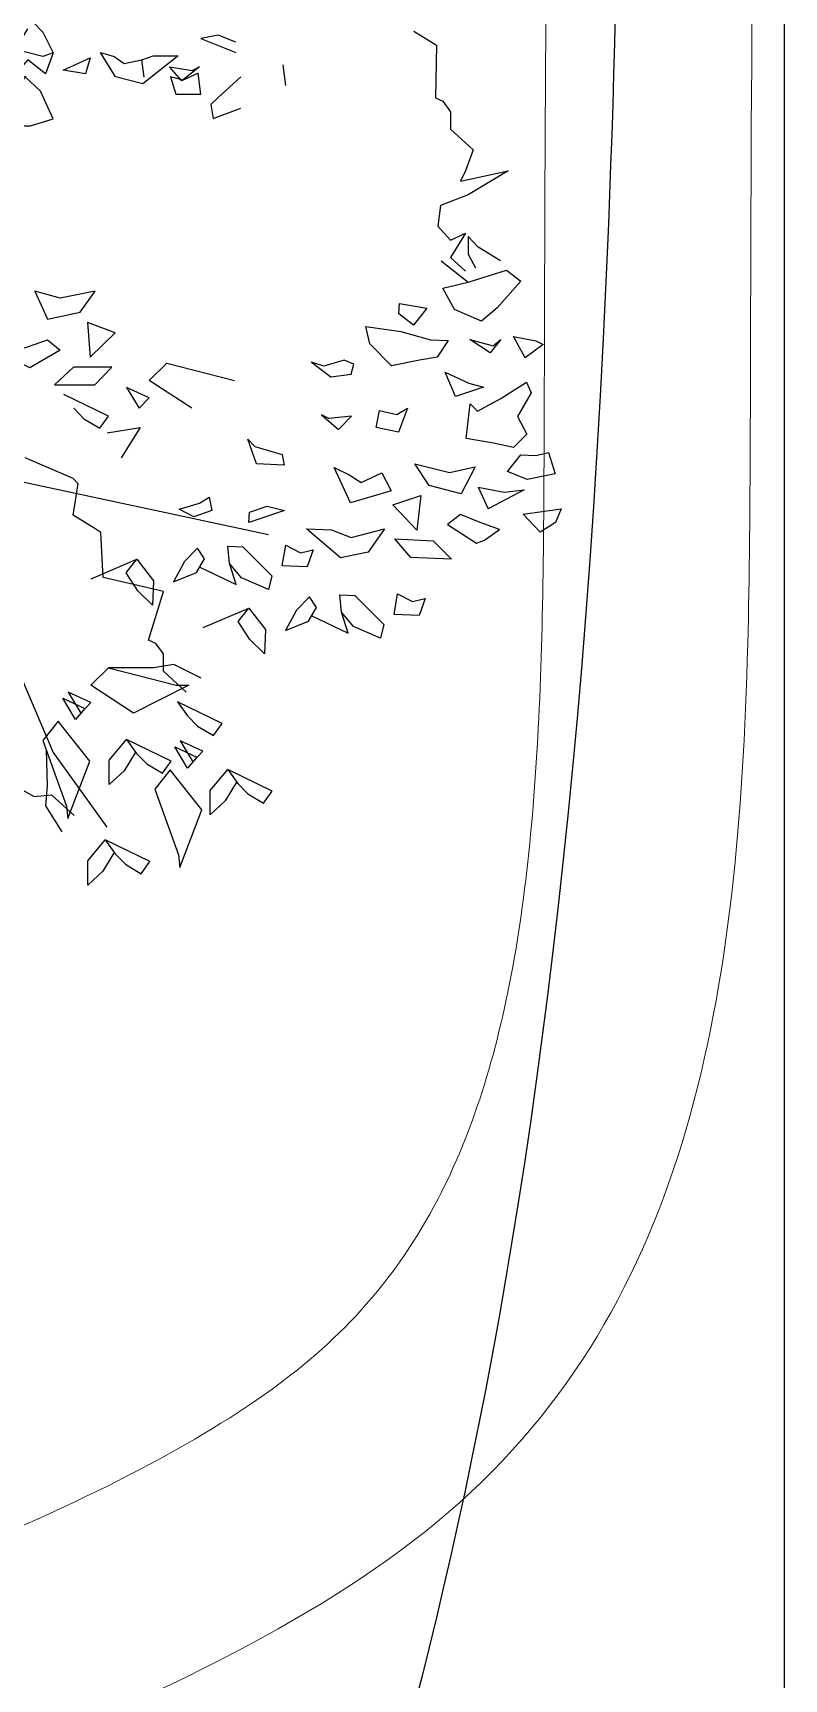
# Model space of a CAD drawing. Header units: metres. Extents: x 10 to 239, y 2 to 253.
# Drawn here: x 40.62 to 44.27, y 44.35 to 52.33 of the extents above; entities that cross this region are included whole.
import ezdxf

# ---------------------------------------------------------------- set-up
doc = ezdxf.new("R2010")
doc.units = ezdxf.units.M
doc.header["$MEASUREMENT"] = 0
for name, color, linetype in [('1', 7, 'Continuous'), ('1gris', 254, 'Continuous'), ('cot200', 9, 'Continuous')]:
    doc.layers.add(name, color=color, linetype=linetype)
doc.layers.add('barrera', color=7, linetype='Continuous', lineweight=0, true_color=0x9dbb63)
doc.layers.add('bloques ARBOLES', color=7, linetype='Continuous', true_color=0xb8d897)

# ---------------------------------------------------------------- blocks, each defined once
blk = doc.blocks.new('ARBOL22')
for points in [[(2.0757, 0.3655), (2.1295, 0.3323), (2.1268, 0.2063), (2.1449, 0.198), (2.1629, 0.1732), (2.1629, 0.1318), (2.2167, 0.0821), (2.1988, 0.0323), (2.1868, 0.0075), (2.3006, 0.0323), (2.2047, -0.0256), (2.1388, -0.0505), (2.1329, -0.1001), (2.1629, -0.1332), (2.1988, -0.1167), (2.1629, -0.1747), (2.1988, -0.2078)], [(1.1665, 0.3879), (1.1904, 0.3631), (1.2144, 0.3133), (1.1904, 0.3051), (1.1245, 0.3216), (1.1545, 0.3713)], [(1.6508, 0.3392), (1.6088, 0.3559), (1.567, 0.3475), (1.6508, 0.3144)], [(1.4322, 0.2552), (1.4263, 0.2966), (1.4532, 0.3061), (1.513, 0.3061), (1.4291, 0.2399), (1.3633, 0.2564), (1.3274, 0.3144), (1.3603, 0.3048), (1.3843, 0.2883), (1.4263, 0.2966)], [(1.2144, 0.3133), (1.1965, 0.2636), (1.1545, 0.2969), (1.1245, 0.2636), (1.1497, 0.2567), (1.1186, 0.2222), (1.0945, 0.1891), (1.0347, 0.2056), (1.0647, 0.1394), (1.1604, 0.1394), (1.2144, 0.156), (1.1844, 0.2222), (1.1485, 0.2553)], [(1.763, 0.2852), (1.769, 0.2355)], [(1.6627, 0.2564), (1.6088, 0.2068), (1.5909, 0.1902), (1.5968, 0.1571), (1.6627, 0.1819)], [(2.2826, -0.1829), (2.2288, -0.1498), (2.2047, -0.125), (2.2047, -0.1665), (2.2227, -0.1996)], [(2.1404, -0.1829), (2.2052, -0.2339)], [(0.0955, -0.2667), (0.3885, -0.6389), (0.7185, -0.7382), (1.0902, -0.6989), (1.7287, -0.836)], [(0.0601, -0.2856), (0.1301, -0.3773), (0.2543, -0.5256), (0.3747, -0.669), (0.5514, -0.7291), (0.9606, -0.7594), (1.1512, -1.2067), (1.2148, -1.3558), (1.3427, -1.5344)], [(1.5456, -0.5346), (1.4438, -0.4684), (1.4858, -0.4271), (1.6476, -0.4684)], [(1.2641, -0.5346), (1.2882, -0.5595), (1.3259, -0.5819), (1.3466, -0.5531), (1.2402, -0.5015)], [(1.3437, -0.5936), (1.4223, -0.5804), (1.377, -0.6531)], [(1.5319, -1.212), (1.478, -1.1623), (1.478, -1.1209), (1.4601, -1.0961), (1.442, -1.0878), (1.478, -0.9719), (1.4061, -0.9552), (1.3343, -0.9388), (1.3283, -0.8311), (1.3163, -0.8228), (1.2624, -0.7895), (1.2743, -0.7151), (1.2621, -0.7025), (1.1483, -0.6528)], [(1.1427, -1.4459), (1.1692, -1.4613), (1.2104, -1.4573), (1.2651, -1.5061)], [(2.2289, -0.7228), (2.253, -0.775)], [(2.2289, -0.7228), (2.2907, -0.7351)], [(2.339, -0.729), (2.253, -0.775)], [(2.2907, -0.7351), (2.339, -0.729)], [(1.5644, -0.9137), (1.6514, -0.9555), (1.6357, -0.905), (1.6315, -0.8634), (1.6675, -0.865), (1.7191, -0.9169), (1.7363, -0.9344), (1.7289, -0.9672), (1.6642, -0.9394), (1.6357, -0.905)], [(1.3056, -0.9419), (1.4142, -0.8951), (1.454, -0.9467), (1.4514, -1.0046), (1.417, -0.97), (1.3889, -0.9272), (1.4142, -0.8951)], [(1.8317, -1.0298), (1.9187, -1.0716), (1.903, -1.0211), (1.8987, -0.9796), (1.9347, -0.9812), (1.9864, -1.0331), (2.0035, -1.0505), (1.9962, -1.0833), (1.9314, -1.0556), (1.903, -1.0211)], [(1.5729, -1.0581), (1.6815, -1.0113), (1.7212, -1.0629), (1.7187, -1.1208), (1.6843, -1.0861), (1.6562, -1.0433), (1.6815, -1.0113)], [(1.5683, -1.1791), (1.5024, -1.1459), (1.4544, -1.1543), (1.3467, -1.1543), (1.5085, -1.1957), (1.5383, -1.1957), (1.4065, -1.2619), (1.3047, -1.1957), (1.3467, -1.1543)], [(1.411, -1.355), (1.384, -1.3997), (1.3481, -1.4328), (1.3481, -1.3748), (1.3901, -1.325)], [(1.1981, -1.3506), (1.2002, -1.4346), (1.1965, -1.4831), (1.2358, -1.5455)], [(1.6522, -1.427), (1.6252, -1.4716), (1.5893, -1.5047), (1.5893, -1.4467), (1.6313, -1.397)], [(1.3601, -1.5949), (1.3331, -1.6395), (1.2972, -1.6726), (1.2972, -1.6146), (1.3392, -1.5649)]]:
    blk.add_lwpolyline(points)
for points in [[(1.3034, 0.302), (1.2922, 0.2636), (1.2383, 0.272)], [(1.522, 0.2468), (1.4922, 0.2799), (1.5461, 0.2717), (1.564, 0.2799)], [(1.495, 0.2564), (1.5071, 0.215), (1.567, 0.215), (1.5609, 0.2648), (1.525, 0.2482)], [(2.1446, -0.2479), (2.2052, -0.2339), (2.2963, -0.2048), (2.3311, -0.2313), (2.2744, -0.295), (2.237, -0.3265), (2.1723, -0.2987)], [(1.315, -0.2554), (1.2311, -0.2721), (1.1712, -0.2554), (1.2012, -0.3218), (1.2791, -0.3052)], [(2.041, -0.2846), (2.1065, -0.2958), (2.0747, -0.3359), (2.0399, -0.3095)], [(1.297, -0.3301), (1.303, -0.4129), (1.3629, -0.3549)], [(2.115, -0.3709), (2.157, -0.3727), (2.1313, -0.413), (2.0889, -0.4195), (2.0224, -0.433), (1.9708, -0.3811), (1.9606, -0.3391), (2.044, -0.3511)], [(1.2311, -0.3963), (1.1593, -0.4378), (1.1412, -0.4294), (1.1061, -0.4025), (1.1532, -0.388), (1.2012, -0.3714)], [(2.2644, -0.3858), (2.283, -0.3701), (2.2576, -0.4021), (2.2093, -0.3706)], [(2.3132, -0.363), (2.3668, -0.3738), (2.3844, -0.3828), (2.3409, -0.4141)], [(1.8604, -0.4342), (1.8309, -0.4245), (1.8773, -0.4597), (1.9255, -0.4536), (1.9325, -0.429), (1.9091, -0.4197)], [(1.3145, -0.4785), (1.355, -0.4363), (1.2636, -0.4363), (1.218, -0.4785)], [(2.1749, -0.5063), (2.1502, -0.4481), (2.2064, -0.4743), (2.2419, -0.4843)], [(1.39, -0.4851), (1.4199, -0.5346), (1.4438, -0.5098)], [(2.2659, -0.618), (2.2005, -0.6068), (2.2102, -0.5243), (2.2274, -0.5417), (2.2827, -0.511), (2.3445, -0.4722), (2.3552, -0.4976), (2.3228, -0.5542), (2.3449, -0.5966), (2.3134, -0.6285)], [(1.9936, -0.5396), (2.0352, -0.5497), (2.0599, -0.5343), (2.0392, -0.5914), (1.9858, -0.5806)], [(1.8553, -0.5501), (1.8958, -0.585), (1.927, -0.5533), (1.8728, -0.5591)], [(1.6789, -0.6085), (1.6961, -0.6258), (1.7612, -0.6453), (1.766, -0.6704), (1.7002, -0.6675)], [(2.0779, -0.6676), (2.1609, -0.688), (2.2215, -0.674), (2.1886, -0.739), (2.1116, -0.7189)], [(2.4125, -0.6909), (2.346, -0.7045), (2.2988, -0.6859), (2.3306, -0.6457), (2.3665, -0.6473), (2.3968, -0.6404)], [(1.9239, -0.7604), (1.8856, -0.6757), (1.9208, -0.6938), (1.95, -0.7117), (1.999, -0.689), (2.0211, -0.7316)], [(2.0925, -0.743), (2.0829, -0.8255), (2.0256, -0.7649)], [(1.587, -0.7465), (1.5933, -0.7788), (1.5506, -0.7934), (1.5155, -0.7753), (1.5641, -0.7608)], [(1.6819, -0.8076), (1.683, -0.7828), (1.7257, -0.768), (1.7671, -0.7783)], [(2.4135, -0.807), (2.3765, -0.8301), (2.3364, -0.787), (2.4268, -0.7743)], [(2.0051, -0.822), (1.9666, -0.8783), (1.9001, -0.8919), (1.8193, -0.822), (1.879, -0.8246), (1.9261, -0.8434)], [(2.1554, -0.812), (2.2253, -0.8567), (2.2438, -0.8491), (2.28, -0.8239), (2.2336, -0.8073), (2.1864, -0.7885)], [(1.835, -0.8725), (1.8211, -0.9132), (1.7613, -0.9106), (1.7696, -0.8612), (1.8047, -0.8794)], [(2.0299, -0.8465), (2.1212, -0.8506), (2.1649, -0.8947), (2.0685, -0.8905)], [(1.5762, -0.8941), (1.5593, -0.8685), (1.5279, -0.9002), (1.5019, -0.9488), (1.5568, -0.9264)], [(2.1023, -0.9886), (2.0884, -1.0294), (2.0285, -1.0267), (2.0368, -0.9773), (2.0719, -0.9955)], [(1.8434, -1.0103), (1.8266, -0.9846), (1.7952, -1.0164), (1.7691, -1.065), (1.824, -1.0425)], [(1.3047, -1.237), (1.2509, -1.2123), (1.2808, -1.2619)], [(1.268, -1.2776), (1.2381, -1.2263), (1.2904, -1.2514)], [(1.5972, -1.3158), (1.618, -1.287), (1.5116, -1.2354), (1.5355, -1.2685), (1.5595, -1.2934)], [(1.2495, -1.514), (1.3026, -1.3765), (1.2268, -1.2816), (1.1897, -1.3274), (1.2466, -1.4844)], [(1.4757, -1.4054), (1.4965, -1.3766), (1.3901, -1.325), (1.4139, -1.3582), (1.438, -1.383)], [(1.572, -1.3532), (1.5181, -1.3285), (1.5481, -1.378)], [(1.5352, -1.3937), (1.5054, -1.3425), (1.5576, -1.3675)], [(1.5167, -1.6302), (1.5698, -1.4926), (1.4941, -1.3977), (1.457, -1.4435), (1.5138, -1.6005)], [(1.7169, -1.4774), (1.7377, -1.4485), (1.6313, -1.397), (1.6552, -1.4301), (1.6792, -1.455)], [(1.4248, -1.6453), (1.4456, -1.6164), (1.3392, -1.5649), (1.363, -1.598), (1.3871, -1.6229)]]:
    blk.add_lwpolyline(points, close=True)
blk = doc.blocks.new('asddsd')
at = {"layer": 'bloques ARBOLES', "xscale": 2.033276188942182, "yscale": 2.033276188942182, "zscale": 2.033276188942182}
blk.add_blockref('ARBOL22', (19.6224, 42.2975), dxfattribs=at)

msp = doc.modelspace()

# ---------------------------------------------------------------- linework, layer by layer
at = {"layer": '1gris', "ltscale": 0.02}
msp.add_line((44.26713, 62.39456), (44.26713, 36.54068), dxfattribs=at)
at = {"layer": 'barrera'}
for points, knots in [([(43.26088, 62.39456), (43.22356, 60.52783), (43.19534, 58.95288), (43.12344, 54.4636), (43.11096, 52.64388), (43.10187, 50.30332), (43.10487, 49.78387), (43.06898, 48.72483), (43.02965, 48.23488), (42.87139, 47.36827), (42.7536, 46.99421), (42.4843, 46.47713), (42.36222, 46.29878), (42.07989, 45.98742), (41.92676, 45.85314), (41.53359, 45.57822), (41.29839, 45.44156), (40.46692, 45.02164), (39.76826, 44.75237), (38.44175, 44.2415), (37.82486, 44.00324), (36.76014, 43.50382), (36.30119, 43.25893), (35.56969, 42.73317), (35.27882, 42.47852), (34.89732, 42.00455), (34.77679, 41.82293), (34.67659, 41.62569)], [0.2219351, 0.2219351, 0.2219351, 0.2219351, 0.3630508, 0.3630508, 0.6962831, 0.6962831, 1.0295154, 1.0295154, 1.3627477, 1.3627477, 1.69598, 1.69598, 1.9047267, 1.9047267, 2.0888219, 2.0888219, 2.2729172, 2.2729172, 2.6680602, 2.6680602, 2.9887565, 2.9887565, 3.2396748, 3.2396748, 3.4234261, 3.4234261, 3.5217868, 3.5217868, 3.5217868, 3.5217868]), ([(44.26108, 62.39456), (44.05494, 52.09033), (44.21801, 48.8637), (43.60172, 44.66653), (37.16784, 43.07732), (34.58344, 40.86958), (35.94224, 38.74769)], [0.2214314, 0.2214314, 0.2214314, 0.2214314, 1, 2, 3, 4, 4, 4, 4])]:
    msp.add_open_spline(points, degree=3, knots=knots, dxfattribs=at)
at = {"layer": 'cot200'}
msp.add_open_spline([(43.26643, 62.39456), (43.49395, 57.61107), (43.53558, 53.7602), (43.38951, 50.85097), (43.08909, 44.86744), (41.29638, 41.59114), (40.92599, 38.11533), (40.92445, 36.51602)], degree=3, knots=[-0.1647842, -0.1647842, -0.1647842, -0.1647842, 0.2162693, 0.2162693, 0.2162693, 1, 1.5000471, 1.5000471, 1.5000471, 1.5000471], dxfattribs=at)

# ---------------------------------------------------------------- block references
at = {"layer": '1', "lineweight": 0}
msp.add_blockref('asddsd', (18.62841, 9.30206), dxfattribs=at)

doc.saveas('drawing.dxf')
